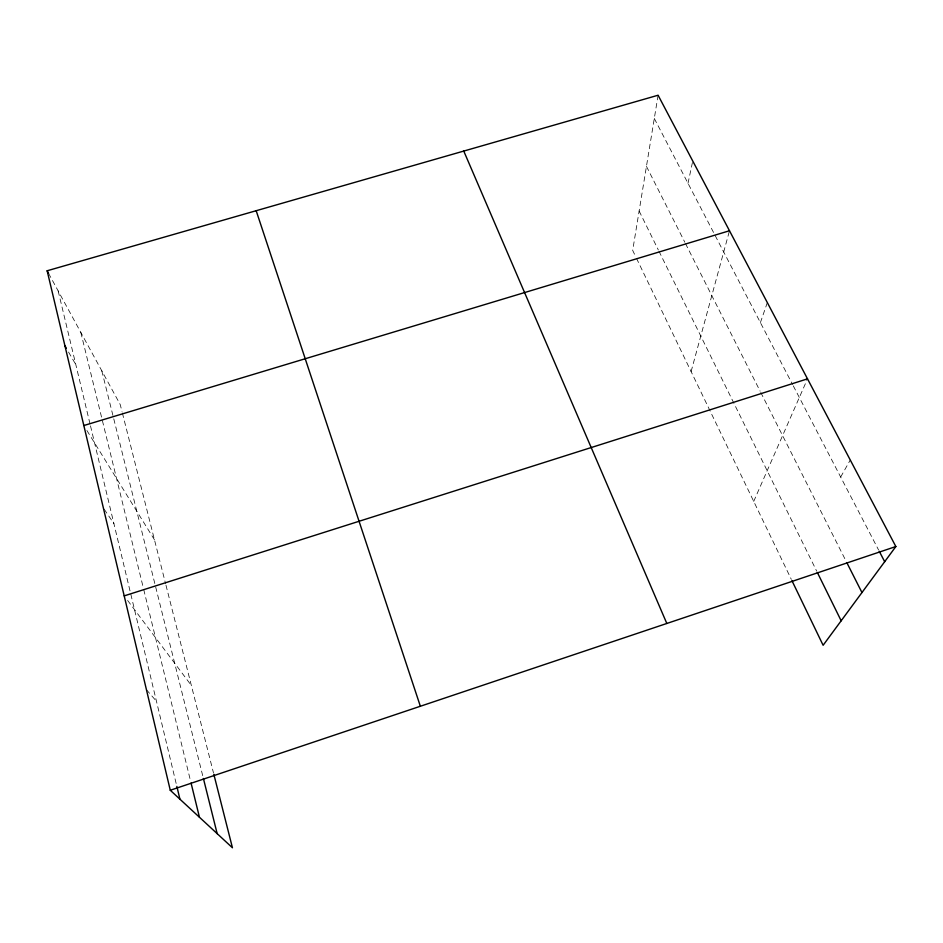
<?xml version="1.0" encoding="UTF-8"?>
<svg xmlns="http://www.w3.org/2000/svg" width="943" height="943" viewBox="0 0 943 943"><rect width="100%" height="100%" fill="white"/><g stroke="black" fill="none" stroke-linecap="round" stroke-linejoin="round"><path stroke-width="0.71" stroke-dasharray="4.71 3.54" d="M658.096 95.231L632.682 250.414L635.841 256.979M688.001 183.319L692.457 162.408M691.101 371.554L729.104 232.167M760.4 322.6L767.331 302.573M753.716 501.393L807.514 378.85M840.673 477.04L850.268 460.007M146.448 689.746L156.467 701.262M127.635 600.455L191.346 685.467M104.178 509.185L113.926 523.671M86.897 430.503L154.475 539.809M68.556 352.057L75.817 364.635M48.529 273.293L120.233 404.571L122.012 411.572M654.289 118.453L792.615 384.579M793.287 385.864L878.581 549.981M646.45 166.357L684.818 242.245M685.478 243.553L760.105 391.133M760.765 392.441L846.142 561.285M639.13 211.008L658.297 249.895M658.945 251.192L816.673 571.116M636.478 258.288L791.318 579.356M122.366 412.975L165.603 583.776M165.968 585.19L213.472 772.847M101.797 370.811L203.051 777.056M80.803 332.384L143.395 588.173M143.737 589.587L190.71 781.617M58.171 290.939L90.139 424.409M90.481 425.835L176.518 784.989"/><path stroke-width="1.41" d="M213.825 774.262L232.438 847.769L170.27 790.258L47.15 270.771L658.096 95.231L895.85 546.539L823.121 645.283L791.955 580.676M170.27 790.258L895.85 546.539M124.205 595.87L807.514 378.85M83.833 425.529L729.493 230.752M64.926 345.763L66.375 348.273M47.15 270.771L48.529 273.293M879.265 551.278L884.675 561.698M846.802 562.582L861.961 592.546M817.322 572.425L841.168 620.789M463.756 151.069L666.819 623.464M256.178 210.713L420.354 706.26M203.405 778.47L217.161 833.636M191.064 783.044L199.433 817.227M176.86 786.415L179.924 799.181"/></g></svg>
